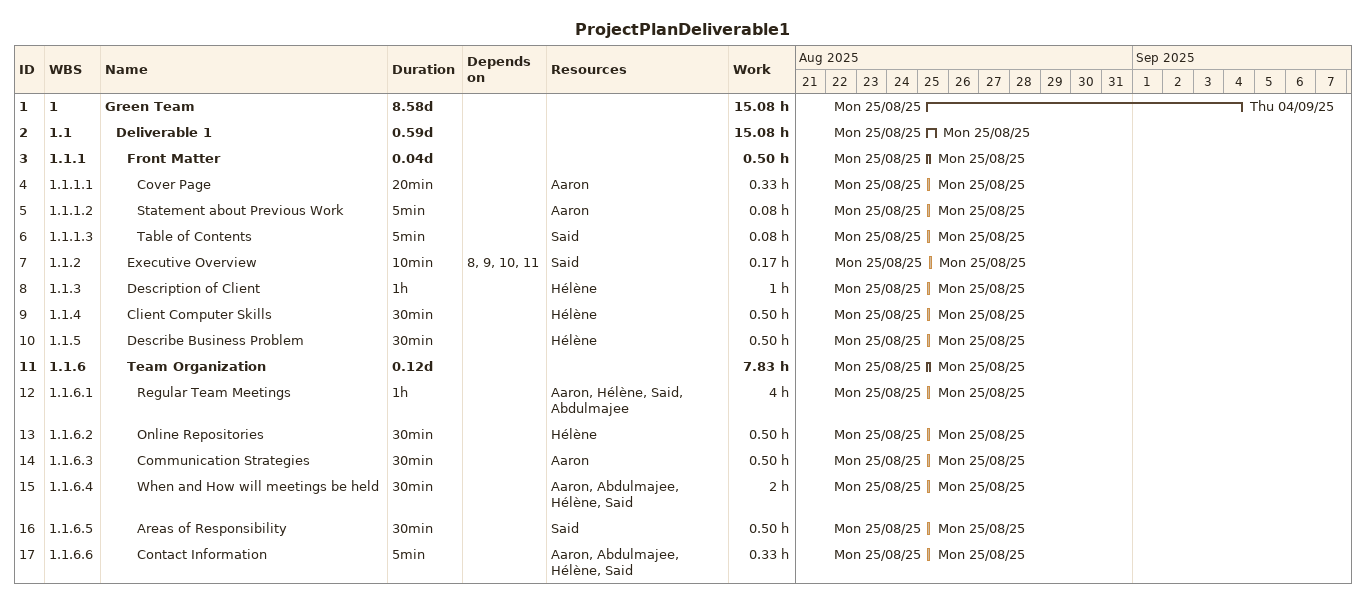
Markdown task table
ProjectPlanDeliverable1

| ID | WBS | Task | Duration | Start | Finish | Predecessors | Resources | Work (h) |
|---|---|---|---|---|---|---|---|---|
| 1 | 1 | **Green Team** | 8.58d | 2025-08-25 | 2025-09-04 |  |  | 15.08 |
| 2 | 1.1 | **Deliverable 1** | 0.59d | 2025-08-25 | 2025-08-25 |  |  | 15.08 |
| 3 | 1.1.1 | **Front Matter** | 0.04d | 2025-08-25 | 2025-08-25 |  |  | 0.50 |
| 4 | 1.1.1.1 | Cover Page | 20min | 2025-08-25 | 2025-08-25 |  | Aaron | 0.33 |
| 5 | 1.1.1.2 | Statement about Previous Work | 5min | 2025-08-25 | 2025-08-25 |  | Aaron | 0.08 |
| 6 | 1.1.1.3 | Table of Contents | 5min | 2025-08-25 | 2025-08-25 |  | Said | 0.08 |
| 7 | 1.1.2 | Executive Overview | 10min | 2025-08-25 | 2025-08-25 | 8, 9, 10, 11 | Said | 0.17 |
| 8 | 1.1.3 | Description of Client | 1h | 2025-08-25 | 2025-08-25 |  | Hélène | 1 |
| 9 | 1.1.4 | Client Computer Skills | 30min | 2025-08-25 | 2025-08-25 |  | Hélène | 0.50 |
| 10 | 1.1.5 | Describe Business Problem | 30min | 2025-08-25 | 2025-08-25 |  | Hélène | 0.50 |
| 11 | 1.1.6 | **Team Organization** | 0.12d | 2025-08-25 | 2025-08-25 |  |  | 7.83 |
| 12 | 1.1.6.1 | Regular Team Meetings | 1h | 2025-08-25 | 2025-08-25 |  | Aaron, Hélène, Said, Abdulmajee | 4 |
| 13 | 1.1.6.2 | Online Repositories | 30min | 2025-08-25 | 2025-08-25 |  | Hélène | 0.50 |
| 14 | 1.1.6.3 | Communication Strategies | 30min | 2025-08-25 | 2025-08-25 |  | Aaron | 0.50 |
| 15 | 1.1.6.4 | When and How will meetings be held | 30min | 2025-08-25 | 2025-08-25 |  | Aaron, Abdulmajee, Hélène, Said | 2 |
| 16 | 1.1.6.5 | Areas of Responsibility | 30min | 2025-08-25 | 2025-08-25 |  | Said | 0.50 |
| 17 | 1.1.6.6 | Contact Information | 5min | 2025-08-25 | 2025-08-25 |  | Aaron, Abdulmajee, Hélène, Said | 0.33 |
